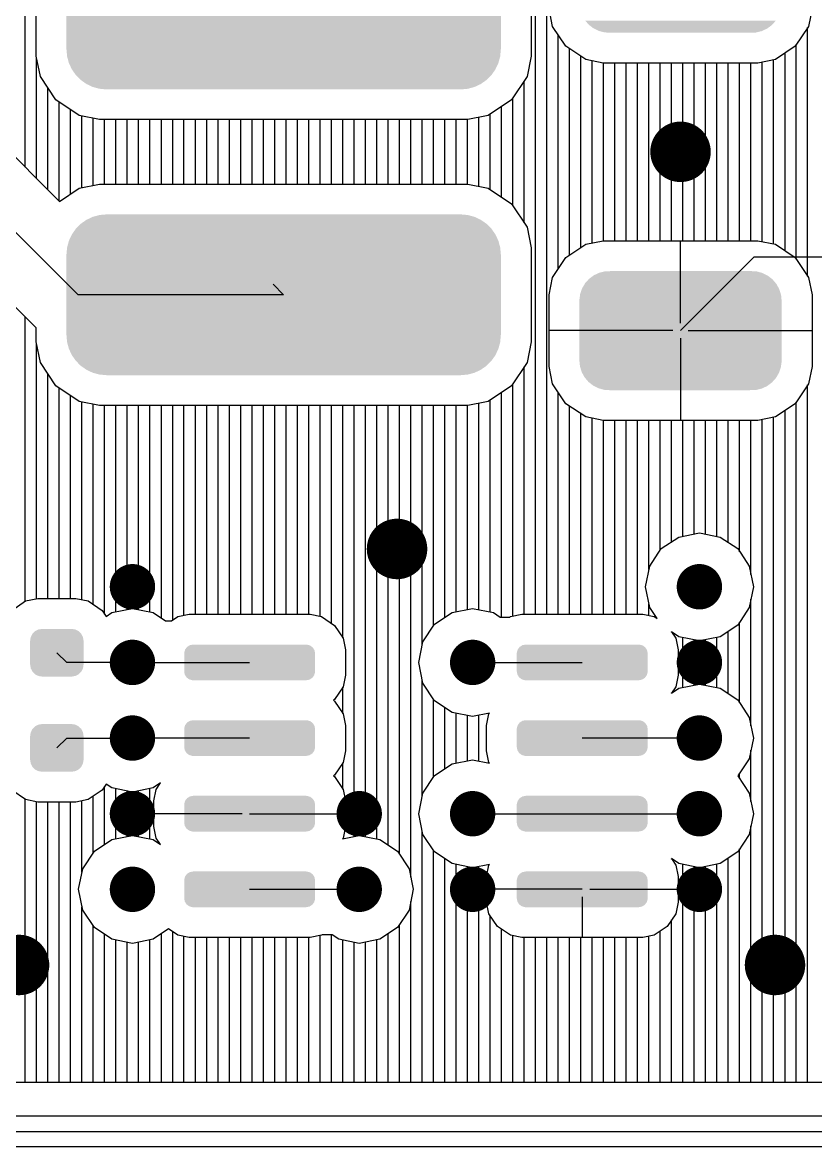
# Model space of a CAD drawing. Extents: x 295 to 953, y 10 to 290.
# Drawn here: x 735.65 to 757.63, y 133.12 to 164.26 of the extents above; entities that cross this region are included whole.
import ezdxf

# ---------------------------------------------------------------- set-up
doc = ezdxf.new("R2010")
doc.units = 0
doc.header["$LTSCALE"] = 5
doc.header["$MEASUREMENT"] = 0
doc.layers.get('0').update_dxf_attribs({"linetype": 'CONTINUOUS', "lineweight": 25})
doc.layers.add('DV-INT-A3_TOP', color=10, linetype='CONTINUOUS')

msp = doc.modelspace()

# ---------------------------------------------------------------- linework, layer by layer
for points, const_width in [([(753.472, 160.673, 1), (754.31, 160.673, 1)], 0.838), ([(745.613, 149.671, 1), (746.452, 149.671, 1)], 0.838), ([(738.384, 148.624, 1), (739.013, 148.624, 1)], 0.629), ([(754.1, 148.624, 1), (754.729, 148.624, 1)], 0.629), ([(738.384, 146.528, 1), (739.013, 146.528, 1)], 0.629), ([(747.814, 146.528, 1), (748.442, 146.528, 1)], 0.629), ([(754.1, 146.528, 1), (754.729, 146.528, 1)], 0.629), ([(738.384, 144.433, 1), (739.013, 144.433, 1)], 0.629), ([(754.1, 144.433, 1), (754.729, 144.433, 1)], 0.629), ([(738.384, 142.337, 1), (739.013, 142.337, 1)], 0.629), ([(744.67, 142.337, 1), (745.299, 142.337, 1)], 0.629), ([(747.814, 142.337, 1), (748.442, 142.337, 1)], 0.629), ([(754.1, 142.337, 1), (754.729, 142.337, 1)], 0.629), ([(738.384, 140.242, 1), (739.013, 140.242, 1)], 0.629), ([(744.67, 140.242, 1), (745.299, 140.242, 1)], 0.629), ([(747.814, 140.242, 1), (748.442, 140.242, 1)], 0.629), ([(754.1, 140.242, 1), (754.729, 140.242, 1)], 0.629), ([(735.136, 138.146, 1), (735.974, 138.146, 1)], 0.838), ([(756.091, 138.146, 1), (756.929, 138.146, 1)], 0.838)]:
    msp.add_lwpolyline(points, format="xyb", close=True, dxfattribs=dict(const_width=const_width))
for points in [[(736.867, 163.514), (736.867, 165.744), (748.912, 163.514), (748.912, 165.744)], [(751.341, 164.201), (751.25, 164.308), (756.437, 164.201), (756.534, 164.308)], [(751.362, 164.184), (751.341, 164.201), (756.423, 164.184), (756.437, 164.201)], [(751.472, 164.098), (751.362, 164.184), (756.306, 164.098), (756.423, 164.184)], [(751.497, 164.086), (751.472, 164.098), (756.289, 164.086), (756.306, 164.098)], [(751.621, 164.024), (751.497, 164.086), (756.156, 164.024), (756.289, 164.086)], [(751.652, 164.016), (751.621, 164.024), (756.138, 164.016), (756.156, 164.024)], [(751.781, 163.982), (751.652, 164.016), (755.991, 163.982), (756.138, 164.016)], [(751.841, 163.978), (751.781, 163.982), (755.976, 163.978), (755.991, 163.982)], [(751.924, 163.973), (751.841, 163.978), (755.81, 163.973), (755.976, 163.978)], [(751.947, 163.972), (751.924, 163.973), (751.947, 163.972), (751.971, 163.973)], [(736.886, 163.322), (736.869, 163.514), (748.892, 163.322), (748.91, 163.514)], [(736.887, 163.315), (736.886, 163.322), (748.892, 163.315), (748.892, 163.322)], [(736.935, 163.135), (736.887, 163.315), (748.843, 163.135), (748.892, 163.315)], [(736.938, 163.129), (736.935, 163.135), (748.841, 163.129), (748.843, 163.135)], [(737.017, 162.96), (736.938, 163.129), (748.761, 162.96), (748.841, 163.129)], [(737.021, 162.954), (737.017, 162.96), (748.759, 162.954), (748.761, 162.96)], [(737.127, 162.802), (737.021, 162.954), (748.651, 162.802), (748.759, 162.954)], [(737.132, 162.797), (737.127, 162.802), (748.648, 162.797), (748.651, 162.802)], [(737.263, 162.665), (737.132, 162.797), (748.515, 162.665), (748.648, 162.797)], [(737.269, 162.661), (737.263, 162.665), (748.511, 162.661), (748.515, 162.665)], [(737.42, 162.554), (737.269, 162.661), (748.357, 162.554), (748.511, 162.661)], [(737.427, 162.55), (737.42, 162.554), (748.353, 162.55), (748.357, 162.554)], [(737.595, 162.471), (737.427, 162.55), (748.183, 162.471), (748.353, 162.55)], [(737.603, 162.469), (737.595, 162.471), (748.178, 162.469), (748.183, 162.471)], [(737.781, 162.42), (737.603, 162.469), (747.996, 162.42), (748.178, 162.469)], [(737.794, 162.419), (737.781, 162.42), (747.991, 162.419), (747.996, 162.42)], [(737.98, 162.401), (737.794, 162.419), (747.799, 162.401), (747.991, 162.419)], [(737.426, 158.791), (737.596, 158.87), (748.351, 158.791), (748.184, 158.87)], [(737.596, 158.87), (737.601, 158.873), (748.184, 158.87), (748.175, 158.873)], [(737.601, 158.873), (737.783, 158.921), (748.175, 158.873), (747.998, 158.921)], [(737.783, 158.921), (737.787, 158.923), (747.998, 158.921), (747.985, 158.923)], [(737.787, 158.923), (737.98, 158.94), (747.985, 158.923), (747.799, 158.94)], [(737.02, 158.387), (737.127, 158.539), (748.758, 158.387), (748.652, 158.539)], [(737.127, 158.539), (737.131, 158.544), (748.652, 158.539), (748.647, 158.544)], [(737.131, 158.544), (737.263, 158.676), (748.647, 158.544), (748.516, 158.676)], [(737.263, 158.676), (737.268, 158.681), (748.516, 158.676), (748.51, 158.681)], [(737.268, 158.681), (737.421, 158.788), (748.51, 158.681), (748.358, 158.788)], [(737.421, 158.788), (737.426, 158.791), (748.358, 158.788), (748.351, 158.791)], [(736.887, 158.026), (736.936, 158.206), (748.891, 158.026), (748.843, 158.206)], [(736.936, 158.206), (736.938, 158.212), (748.843, 158.206), (748.84, 158.212)], [(736.938, 158.212), (737.017, 158.381), (748.84, 158.212), (748.762, 158.381)], [(737.017, 158.381), (737.02, 158.387), (748.762, 158.381), (748.758, 158.387)], [(736.869, 157.827), (736.886, 158.019), (748.91, 157.827), (748.893, 158.019)], [(736.886, 158.019), (736.887, 158.026), (748.893, 158.019), (748.891, 158.026)], [(736.867, 155.597), (736.867, 157.827), (748.912, 155.597), (748.912, 157.827)], [(751.476, 157.243), (751.493, 157.255), (756.309, 157.243), (756.284, 157.255)], [(751.493, 157.255), (751.626, 157.317), (756.284, 157.255), (756.161, 157.317)], [(751.626, 157.317), (751.643, 157.325), (756.161, 157.317), (756.13, 157.325)], [(751.643, 157.325), (751.79, 157.36), (756.13, 157.325), (756, 157.36)], [(751.79, 157.36), (751.805, 157.363), (756, 157.36), (755.941, 157.363)], [(751.805, 157.363), (751.971, 157.368), (755.941, 157.363), (755.857, 157.368)], [(755.81, 157.368), (755.834, 157.369), (755.857, 157.368), (755.834, 157.369)], [(751.163, 156.891), (751.236, 157.014), (756.616, 156.891), (756.548, 157.014)], [(751.236, 157.014), (751.247, 157.034), (756.548, 157.014), (756.531, 157.034)], [(751.247, 157.034), (751.344, 157.141), (756.531, 157.034), (756.44, 157.141)], [(751.344, 157.141), (751.359, 157.157), (756.44, 157.141), (756.419, 157.157)], [(751.359, 157.157), (751.476, 157.243), (756.419, 157.157), (756.309, 157.243)], [(751.087, 156.569), (751.106, 156.71), (756.692, 156.569), (756.678, 156.71)], [(751.106, 156.71), (751.109, 156.733), (756.678, 156.71), (756.67, 156.733)], [(751.109, 156.733), (751.155, 156.869), (756.67, 156.733), (756.628, 156.869)], [(751.155, 156.869), (751.163, 156.891), (756.628, 156.869), (756.616, 156.891)], [(751.085, 154.895), (751.085, 156.542), (756.697, 154.895), (756.697, 156.542)], [(751.087, 156.545), (751.087, 156.569), (756.694, 156.545), (756.692, 156.569)], [(751.087, 156.542), (751.087, 156.545), (756.694, 156.542), (756.694, 156.545)], [(736.886, 155.405), (736.869, 155.597), (748.892, 155.405), (748.91, 155.597)], [(736.887, 155.398), (736.886, 155.405), (748.892, 155.398), (748.892, 155.405)], [(736.935, 155.219), (736.887, 155.398), (748.843, 155.219), (748.892, 155.398)], [(736.938, 155.212), (736.935, 155.219), (748.841, 155.212), (748.843, 155.219)], [(737.017, 155.044), (736.938, 155.212), (748.761, 155.044), (748.841, 155.212)], [(737.021, 155.038), (737.017, 155.044), (748.759, 155.038), (748.761, 155.044)], [(737.127, 154.885), (737.021, 155.038), (748.651, 154.885), (748.759, 155.038)], [(737.132, 154.88), (737.127, 154.885), (748.648, 154.88), (748.651, 154.885)], [(737.263, 154.748), (737.132, 154.88), (748.515, 154.748), (748.648, 154.88)], [(751.087, 154.893), (751.087, 154.895), (756.694, 154.893), (756.694, 154.895)], [(751.089, 154.869), (751.087, 154.893), (756.694, 154.869), (756.694, 154.893)], [(751.104, 154.728), (751.089, 154.869), (756.676, 154.728), (756.694, 154.869)], [(737.269, 154.744), (737.263, 154.748), (748.511, 154.744), (748.515, 154.748)], [(737.42, 154.637), (737.269, 154.744), (748.357, 154.637), (748.511, 154.744)], [(737.427, 154.633), (737.42, 154.637), (748.353, 154.633), (748.357, 154.637)], [(737.595, 154.554), (737.427, 154.633), (748.183, 154.554), (748.353, 154.633)], [(737.603, 154.552), (737.595, 154.554), (748.178, 154.552), (748.183, 154.554)], [(737.781, 154.503), (737.603, 154.552), (747.996, 154.503), (748.178, 154.552)], [(737.794, 154.502), (737.781, 154.503), (747.991, 154.502), (747.996, 154.503)], [(737.98, 154.485), (737.794, 154.502), (747.799, 154.485), (747.991, 154.502)], [(751.111, 154.704), (751.104, 154.728), (756.673, 154.704), (756.676, 154.728)], [(751.153, 154.569), (751.111, 154.704), (756.626, 154.569), (756.673, 154.704)], [(751.165, 154.547), (751.153, 154.569), (756.618, 154.547), (756.626, 154.569)], [(751.233, 154.424), (751.165, 154.547), (756.546, 154.424), (756.618, 154.547)], [(751.25, 154.404), (751.233, 154.424), (756.534, 154.404), (756.546, 154.424)], [(751.341, 154.297), (751.25, 154.404), (756.437, 154.297), (756.534, 154.404)], [(751.362, 154.281), (751.341, 154.297), (756.423, 154.281), (756.437, 154.297)], [(751.472, 154.195), (751.362, 154.281), (756.306, 154.195), (756.423, 154.281)], [(751.497, 154.182), (751.472, 154.195), (756.289, 154.182), (756.306, 154.195)], [(751.621, 154.121), (751.497, 154.182), (756.156, 154.121), (756.289, 154.182)], [(751.652, 154.113), (751.621, 154.121), (756.138, 154.113), (756.156, 154.121)], [(751.781, 154.078), (751.652, 154.113), (755.991, 154.078), (756.138, 154.113)], [(751.841, 154.075), (751.781, 154.078), (755.976, 154.075), (755.991, 154.078)], [(751.924, 154.07), (751.841, 154.075), (755.81, 154.07), (755.976, 154.075)], [(751.947, 154.068), (751.924, 154.07), (751.947, 154.068), (751.971, 154.07)], [(735.882, 147.231), (735.922, 147.315), (737.326, 147.231), (737.282, 147.315)], [(735.922, 147.315), (735.93, 147.324), (737.282, 147.315), (737.278, 147.324)], [(735.93, 147.324), (735.994, 147.39), (737.278, 147.324), (737.209, 147.39)], [(735.994, 147.39), (736.006, 147.397), (737.209, 147.39), (737.203, 147.397)], [(736.006, 147.397), (736.087, 147.439), (737.203, 147.397), (737.115, 147.439)], [(736.087, 147.439), (736.107, 147.442), (737.115, 147.439), (737.108, 147.442)], [(736.107, 147.442), (736.19, 147.456), (737.108, 147.442), (737.016, 147.456)], [(735.861, 146.465), (735.861, 147.127), (737.345, 146.465), (737.345, 147.127)], [(735.863, 147.127), (735.876, 147.22), (737.343, 147.127), (737.328, 147.22)], [(735.876, 147.22), (735.882, 147.231), (737.328, 147.22), (737.326, 147.231)], [(740.213, 146.958), (740.274, 146.996), (743.675, 146.958), (743.625, 146.996)], [(740.274, 146.996), (740.29, 147.006), (743.625, 146.996), (743.591, 147.006)], [(740.29, 147.006), (740.373, 147.021), (743.591, 147.006), (743.537, 147.021)], [(740.373, 147.021), (740.379, 147.023), (743.537, 147.021), (743.514, 147.023)], [(749.433, 146.958), (749.494, 146.996), (752.895, 146.958), (752.845, 146.996)], [(749.494, 146.996), (749.51, 147.006), (752.845, 146.996), (752.811, 147.006)], [(749.51, 147.006), (749.593, 147.021), (752.811, 147.006), (752.758, 147.021)], [(749.593, 147.021), (749.599, 147.023), (752.758, 147.021), (752.734, 147.023)], [(740.132, 146.775), (740.133, 146.799), (743.761, 146.775), (743.757, 146.799)], [(740.132, 146.281), (740.132, 146.775), (743.761, 146.281), (743.761, 146.775)], [(740.133, 146.799), (740.152, 146.864), (743.757, 146.799), (743.744, 146.864)], [(740.152, 146.864), (740.158, 146.886), (743.744, 146.864), (743.731, 146.886)], [(740.158, 146.886), (740.2, 146.942), (743.731, 146.886), (743.697, 146.942)], [(740.2, 146.942), (740.213, 146.958), (743.697, 146.942), (743.675, 146.958)], [(749.352, 146.775), (749.353, 146.799), (752.981, 146.775), (752.977, 146.799)], [(749.352, 146.281), (749.352, 146.775), (752.981, 146.281), (752.981, 146.775)], [(749.353, 146.799), (749.372, 146.864), (752.977, 146.799), (752.965, 146.864)], [(749.372, 146.864), (749.378, 146.886), (752.965, 146.864), (752.951, 146.886)], [(749.378, 146.886), (749.42, 146.942), (752.951, 146.886), (752.917, 146.942)], [(749.42, 146.942), (749.433, 146.958), (752.917, 146.942), (752.895, 146.958)], [(735.878, 146.372), (735.863, 146.465), (737.329, 146.372), (737.343, 146.465)], [(735.88, 146.362), (735.878, 146.372), (737.324, 146.362), (737.329, 146.372)], [(735.923, 146.278), (735.88, 146.362), (737.284, 146.278), (737.324, 146.362)], [(735.928, 146.269), (735.923, 146.278), (737.275, 146.269), (737.284, 146.278)], [(735.996, 146.202), (735.928, 146.269), (737.211, 146.202), (737.275, 146.269)], [(736.003, 146.196), (735.996, 146.202), (737.199, 146.196), (737.211, 146.202)], [(736.09, 146.154), (736.003, 146.196), (737.119, 146.154), (737.199, 146.196)], [(736.097, 146.15), (736.09, 146.154), (737.099, 146.15), (737.119, 146.154)], [(736.19, 146.136), (736.097, 146.15), (737.016, 146.136), (737.099, 146.15)], [(740.136, 146.257), (740.132, 146.281), (743.76, 146.257), (743.761, 146.281)], [(740.148, 146.192), (740.136, 146.257), (743.741, 146.192), (743.76, 146.257)], [(740.162, 146.17), (740.148, 146.192), (743.735, 146.17), (743.741, 146.192)], [(740.196, 146.115), (740.162, 146.17), (743.693, 146.115), (743.735, 146.17)], [(740.218, 146.098), (740.196, 146.115), (743.68, 146.098), (743.693, 146.115)], [(740.268, 146.06), (740.218, 146.098), (743.618, 146.06), (743.68, 146.098)], [(740.301, 146.05), (740.268, 146.06), (743.603, 146.05), (743.618, 146.06)], [(740.355, 146.035), (740.301, 146.05), (743.52, 146.035), (743.603, 146.05)], [(749.356, 146.257), (749.352, 146.281), (752.98, 146.257), (752.981, 146.281)], [(749.368, 146.192), (749.356, 146.257), (752.961, 146.192), (752.98, 146.257)], [(749.382, 146.17), (749.368, 146.192), (752.955, 146.17), (752.961, 146.192)], [(749.416, 146.115), (749.382, 146.17), (752.913, 146.115), (752.955, 146.17)], [(749.438, 146.098), (749.416, 146.115), (752.9, 146.098), (752.913, 146.115)], [(749.488, 146.06), (749.438, 146.098), (752.839, 146.06), (752.9, 146.098)], [(749.522, 146.05), (749.488, 146.06), (752.823, 146.05), (752.839, 146.06)], [(749.575, 146.035), (749.522, 146.05), (752.74, 146.035), (752.823, 146.05)], [(740.379, 146.034), (740.355, 146.035), (743.514, 146.034), (743.52, 146.035)], [(749.599, 146.034), (749.575, 146.035), (752.734, 146.034), (752.74, 146.035)], [(736.006, 144.761), (736.087, 144.803), (737.203, 144.761), (737.115, 144.803)], [(736.087, 144.803), (736.107, 144.806), (737.115, 144.803), (737.108, 144.806)], [(736.107, 144.806), (736.19, 144.82), (737.108, 144.806), (737.016, 144.82)], [(740.158, 144.791), (740.2, 144.846), (743.731, 144.791), (743.697, 144.846)], [(740.2, 144.846), (740.213, 144.863), (743.697, 144.846), (743.675, 144.863)], [(740.213, 144.863), (740.274, 144.901), (743.675, 144.863), (743.625, 144.901)], [(740.274, 144.901), (740.29, 144.91), (743.625, 144.901), (743.591, 144.91)], [(740.29, 144.91), (740.373, 144.926), (743.591, 144.91), (743.537, 144.926)], [(740.373, 144.926), (740.379, 144.927), (743.537, 144.926), (743.514, 144.927)], [(749.378, 144.791), (749.42, 144.846), (752.951, 144.791), (752.917, 144.846)], [(749.42, 144.846), (749.433, 144.863), (752.917, 144.846), (752.895, 144.863)], [(749.433, 144.863), (749.494, 144.901), (752.895, 144.863), (752.845, 144.901)], [(749.494, 144.901), (749.51, 144.91), (752.845, 144.901), (752.811, 144.91)], [(749.51, 144.91), (749.593, 144.926), (752.811, 144.91), (752.758, 144.926)], [(749.593, 144.926), (749.599, 144.927), (752.758, 144.926), (752.734, 144.927)], [(735.861, 143.829), (735.861, 144.491), (737.345, 143.829), (737.345, 144.491)], [(735.863, 144.491), (735.876, 144.584), (737.343, 144.491), (737.328, 144.584)], [(735.876, 144.584), (735.882, 144.595), (737.328, 144.584), (737.326, 144.595)], [(735.882, 144.595), (735.922, 144.679), (737.326, 144.595), (737.282, 144.679)], [(735.922, 144.679), (735.93, 144.687), (737.282, 144.679), (737.278, 144.687)], [(735.93, 144.687), (735.994, 144.754), (737.278, 144.687), (737.209, 144.754)], [(735.994, 144.754), (736.006, 144.761), (737.209, 144.754), (737.203, 144.761)], [(740.132, 144.68), (740.133, 144.703), (743.761, 144.68), (743.757, 144.703)], [(740.132, 144.185), (740.132, 144.68), (743.761, 144.185), (743.761, 144.68)], [(740.133, 144.703), (740.152, 144.769), (743.757, 144.703), (743.744, 144.769)], [(740.152, 144.769), (740.158, 144.791), (743.744, 144.769), (743.731, 144.791)], [(749.352, 144.68), (749.353, 144.703), (752.981, 144.68), (752.977, 144.703)], [(749.352, 144.185), (749.352, 144.68), (752.981, 144.185), (752.981, 144.68)], [(749.353, 144.703), (749.372, 144.769), (752.977, 144.703), (752.965, 144.769)], [(749.372, 144.769), (749.378, 144.791), (752.965, 144.769), (752.951, 144.791)], [(740.136, 144.162), (740.132, 144.185), (743.76, 144.162), (743.761, 144.185)], [(749.356, 144.162), (749.352, 144.185), (752.98, 144.162), (752.981, 144.185)], [(740.148, 144.096), (740.136, 144.162), (743.741, 144.096), (743.76, 144.162)], [(740.162, 144.075), (740.148, 144.096), (743.735, 144.075), (743.741, 144.096)], [(740.196, 144.019), (740.162, 144.075), (743.693, 144.019), (743.735, 144.075)], [(740.218, 144.002), (740.196, 144.019), (743.68, 144.002), (743.693, 144.019)], [(740.268, 143.964), (740.218, 144.002), (743.618, 143.964), (743.68, 144.002)], [(740.301, 143.955), (740.268, 143.964), (743.603, 143.955), (743.618, 143.964)], [(740.355, 143.939), (740.301, 143.955), (743.52, 143.939), (743.603, 143.955)], [(740.379, 143.938), (740.355, 143.939), (743.514, 143.938), (743.52, 143.939)], [(749.368, 144.096), (749.356, 144.162), (752.961, 144.096), (752.98, 144.162)], [(749.382, 144.075), (749.368, 144.096), (752.955, 144.075), (752.961, 144.096)], [(749.416, 144.019), (749.382, 144.075), (752.913, 144.019), (752.955, 144.075)], [(749.438, 144.002), (749.416, 144.019), (752.9, 144.002), (752.913, 144.019)], [(749.488, 143.964), (749.438, 144.002), (752.839, 143.964), (752.9, 144.002)], [(749.522, 143.955), (749.488, 143.964), (752.823, 143.955), (752.839, 143.964)], [(749.575, 143.939), (749.522, 143.955), (752.74, 143.939), (752.823, 143.955)], [(749.599, 143.938), (749.575, 143.939), (752.734, 143.938), (752.74, 143.939)], [(735.878, 143.736), (735.863, 143.829), (737.329, 143.736), (737.343, 143.829)], [(735.88, 143.726), (735.878, 143.736), (737.324, 143.726), (737.329, 143.736)], [(735.923, 143.642), (735.88, 143.726), (737.284, 143.642), (737.324, 143.726)], [(735.928, 143.633), (735.923, 143.642), (737.275, 143.633), (737.284, 143.642)], [(735.996, 143.566), (735.928, 143.633), (737.211, 143.566), (737.275, 143.633)], [(736.003, 143.56), (735.996, 143.566), (737.199, 143.56), (737.211, 143.566)], [(736.09, 143.517), (736.003, 143.56), (737.119, 143.517), (737.199, 143.56)], [(736.097, 143.514), (736.09, 143.517), (737.099, 143.514), (737.119, 143.517)], [(736.19, 143.5), (736.097, 143.514), (737.016, 143.5), (737.099, 143.514)], [(740.133, 142.608), (740.152, 142.673), (743.757, 142.608), (743.744, 142.673)], [(740.152, 142.673), (740.158, 142.695), (743.744, 142.673), (743.731, 142.695)], [(740.158, 142.695), (740.2, 142.751), (743.731, 142.695), (743.697, 142.751)], [(740.2, 142.751), (740.213, 142.767), (743.697, 142.751), (743.675, 142.767)], [(740.213, 142.767), (740.274, 142.805), (743.675, 142.767), (743.625, 142.805)], [(740.274, 142.805), (740.29, 142.815), (743.625, 142.805), (743.591, 142.815)], [(740.29, 142.815), (740.373, 142.83), (743.591, 142.815), (743.537, 142.83)], [(740.373, 142.83), (740.379, 142.832), (743.537, 142.83), (743.514, 142.832)], [(749.353, 142.608), (749.372, 142.673), (752.977, 142.608), (752.965, 142.673)], [(749.372, 142.673), (749.378, 142.695), (752.965, 142.673), (752.951, 142.695)], [(749.378, 142.695), (749.42, 142.751), (752.951, 142.695), (752.917, 142.751)], [(749.42, 142.751), (749.433, 142.767), (752.917, 142.751), (752.895, 142.767)], [(749.433, 142.767), (749.494, 142.805), (752.895, 142.767), (752.845, 142.805)], [(749.494, 142.805), (749.51, 142.815), (752.845, 142.805), (752.811, 142.815)], [(749.51, 142.815), (749.593, 142.83), (752.811, 142.815), (752.758, 142.83)], [(749.593, 142.83), (749.599, 142.832), (752.758, 142.83), (752.734, 142.832)], [(740.132, 142.584), (740.133, 142.608), (743.761, 142.584), (743.757, 142.608)], [(740.132, 142.09), (740.132, 142.584), (743.761, 142.09), (743.761, 142.584)], [(749.352, 142.584), (749.353, 142.608), (752.981, 142.584), (752.977, 142.608)], [(749.352, 142.09), (749.352, 142.584), (752.981, 142.09), (752.981, 142.584)], [(740.136, 142.066), (740.132, 142.09), (743.76, 142.066), (743.761, 142.09)], [(740.148, 142.001), (740.136, 142.066), (743.741, 142.001), (743.76, 142.066)], [(740.162, 141.979), (740.148, 142.001), (743.735, 141.979), (743.741, 142.001)], [(749.356, 142.066), (749.352, 142.09), (752.98, 142.066), (752.981, 142.09)], [(749.368, 142.001), (749.356, 142.066), (752.961, 142.001), (752.98, 142.066)], [(749.382, 141.979), (749.368, 142.001), (752.955, 141.979), (752.961, 142.001)], [(740.196, 141.924), (740.162, 141.979), (743.693, 141.924), (743.735, 141.979)], [(740.218, 141.907), (740.196, 141.924), (743.68, 141.907), (743.693, 141.924)], [(740.268, 141.869), (740.218, 141.907), (743.618, 141.869), (743.68, 141.907)], [(740.301, 141.859), (740.268, 141.869), (743.603, 141.859), (743.618, 141.869)], [(740.355, 141.844), (740.301, 141.859), (743.52, 141.844), (743.603, 141.859)], [(740.379, 141.843), (740.355, 141.844), (743.514, 141.843), (743.52, 141.844)], [(749.416, 141.924), (749.382, 141.979), (752.913, 141.924), (752.955, 141.979)], [(749.438, 141.907), (749.416, 141.924), (752.9, 141.907), (752.913, 141.924)], [(749.488, 141.869), (749.438, 141.907), (752.839, 141.869), (752.9, 141.907)], [(749.522, 141.859), (749.488, 141.869), (752.823, 141.859), (752.839, 141.869)], [(749.575, 141.844), (749.522, 141.859), (752.74, 141.844), (752.823, 141.859)], [(749.599, 141.843), (749.575, 141.844), (752.734, 141.843), (752.74, 141.844)], [(740.132, 140.489), (740.133, 140.512), (743.761, 140.489), (743.757, 140.512)], [(740.132, 139.994), (740.132, 140.489), (743.761, 139.994), (743.761, 140.489)], [(740.133, 140.512), (740.152, 140.578), (743.757, 140.512), (743.744, 140.578)], [(740.152, 140.578), (740.158, 140.6), (743.744, 140.578), (743.731, 140.6)], [(740.158, 140.6), (740.2, 140.655), (743.731, 140.6), (743.697, 140.655)], [(740.2, 140.655), (740.213, 140.672), (743.697, 140.655), (743.675, 140.672)], [(740.213, 140.672), (740.274, 140.71), (743.675, 140.672), (743.625, 140.71)], [(740.274, 140.71), (740.29, 140.719), (743.625, 140.71), (743.591, 140.719)], [(740.29, 140.719), (740.373, 140.735), (743.591, 140.719), (743.537, 140.735)], [(740.373, 140.735), (740.379, 140.736), (743.537, 140.735), (743.514, 140.736)], [(749.352, 140.489), (749.353, 140.512), (752.981, 140.489), (752.977, 140.512)], [(749.352, 139.994), (749.352, 140.489), (752.981, 139.994), (752.981, 140.489)], [(749.353, 140.512), (749.372, 140.578), (752.977, 140.512), (752.965, 140.578)], [(749.372, 140.578), (749.378, 140.6), (752.965, 140.578), (752.951, 140.6)], [(749.378, 140.6), (749.42, 140.655), (752.951, 140.6), (752.917, 140.655)], [(749.42, 140.655), (749.433, 140.672), (752.917, 140.655), (752.895, 140.672)], [(749.433, 140.672), (749.494, 140.71), (752.895, 140.672), (752.845, 140.71)], [(749.494, 140.71), (749.51, 140.719), (752.845, 140.71), (752.811, 140.719)], [(749.51, 140.719), (749.593, 140.735), (752.811, 140.719), (752.758, 140.735)], [(749.593, 140.735), (749.599, 140.736), (752.758, 140.735), (752.734, 140.736)], [(740.136, 139.971), (740.132, 139.994), (743.76, 139.971), (743.761, 139.994)], [(740.148, 139.905), (740.136, 139.971), (743.741, 139.905), (743.76, 139.971)], [(740.162, 139.884), (740.148, 139.905), (743.735, 139.884), (743.741, 139.905)], [(740.196, 139.828), (740.162, 139.884), (743.693, 139.828), (743.735, 139.884)], [(740.218, 139.811), (740.196, 139.828), (743.68, 139.811), (743.693, 139.828)], [(749.356, 139.971), (749.352, 139.994), (752.98, 139.971), (752.981, 139.994)], [(749.368, 139.905), (749.356, 139.971), (752.961, 139.905), (752.98, 139.971)], [(749.382, 139.884), (749.368, 139.905), (752.955, 139.884), (752.961, 139.905)], [(749.416, 139.828), (749.382, 139.884), (752.913, 139.828), (752.955, 139.884)], [(749.438, 139.811), (749.416, 139.828), (752.9, 139.811), (752.913, 139.828)], [(740.268, 139.773), (740.218, 139.811), (743.618, 139.773), (743.68, 139.811)], [(740.301, 139.764), (740.268, 139.773), (743.603, 139.764), (743.618, 139.773)], [(740.355, 139.748), (740.301, 139.764), (743.52, 139.748), (743.603, 139.764)], [(740.379, 139.747), (740.355, 139.748), (743.514, 139.747), (743.52, 139.748)], [(749.488, 139.773), (749.438, 139.811), (752.839, 139.773), (752.9, 139.811)], [(749.522, 139.764), (749.488, 139.773), (752.823, 139.764), (752.839, 139.773)], [(749.575, 139.748), (749.522, 139.764), (752.74, 139.748), (752.823, 139.764)], [(749.599, 139.747), (749.575, 139.748), (752.734, 139.747), (752.74, 139.748)]]:
    msp.add_solid(points)
at = {"layer": 'DV-INT-A3_TOP', "color": 7}
for p, q in [((735.727, 160.245), (735.727, 182.885)), ((749.872, 147.861), (749.872, 174.616)), ((750.186, 147.861), (750.186, 174.616)), ((736.029, 163.326), (736.029, 165.937)), ((749.754, 165.937), (749.754, 163.326)), ((750.345, 164.147), (750.249, 164.633)), ((757.537, 164.633), (757.44, 164.147)), ((750.714, 163.598), (750.345, 164.147)), ((757.44, 164.147), (757.072, 163.598)), ((757.415, 157.228), (757.415, 164.114)), ((750.5, 157.429), (750.5, 163.912)), ((751.263, 163.229), (750.714, 163.598)), ((750.815, 157.814), (750.815, 163.527)), ((757.072, 163.598), (756.523, 163.229)), ((757.101, 157.697), (757.101, 163.644)), ((736.146, 162.756), (736.029, 163.326)), ((736.041, 159.931), (736.041, 163.263)), ((749.754, 163.326), (749.637, 162.756)), ((751.129, 158.024), (751.129, 163.317)), ((751.749, 163.133), (751.263, 163.229)), ((751.443, 158.15), (751.443, 163.191)), ((756.523, 163.229), (756.036, 163.133)), ((756.472, 158.12), (756.472, 163.221)), ((756.787, 157.936), (756.787, 163.405)), ((756.036, 163.133), (751.749, 163.133)), ((751.757, 158.208), (751.757, 163.133)), ((752.072, 158.208), (752.072, 163.133)), ((752.386, 158.208), (752.386, 163.133)), ((752.7, 158.208), (752.7, 163.133)), ((753.015, 158.208), (753.015, 163.133)), ((753.329, 158.208), (753.329, 163.133)), ((753.643, 158.208), (753.643, 163.133)), ((753.958, 158.208), (753.958, 163.133)), ((754.272, 158.208), (754.272, 163.133)), ((754.586, 158.208), (754.586, 163.133)), ((754.901, 158.208), (754.901, 163.133)), ((755.215, 158.208), (755.215, 163.133)), ((755.529, 158.208), (755.529, 163.133)), ((755.844, 158.208), (755.844, 163.133)), ((756.158, 158.183), (756.158, 163.158)), ((736.573, 162.11), (736.146, 162.756)), ((749.637, 162.756), (749.209, 162.11)), ((749.557, 158.707), (749.557, 162.634)), ((737.19, 156.712), (731.364, 162.534)), ((736.356, 159.617), (736.356, 162.437)), ((737.223, 161.679), (736.573, 162.11)), ((736.67, 159.302), (736.67, 162.047)), ((749.209, 162.11), (748.56, 161.679)), ((748.929, 159.415), (748.929, 161.926)), ((749.243, 159.177), (749.243, 162.165)), ((736.984, 159.508), (736.984, 161.834)), ((737.789, 161.565), (737.223, 161.679)), ((737.299, 159.679), (737.299, 161.662)), ((748.56, 161.679), (747.994, 161.565)), ((748.3, 159.713), (748.3, 161.628)), ((748.614, 159.625), (748.614, 161.716)), ((734.486, 161.49), (736.678, 159.298)), ((737.613, 159.742), (737.613, 161.599)), ((747.994, 161.565), (737.789, 161.565)), ((737.927, 159.776), (737.927, 161.565)), ((738.242, 159.776), (738.242, 161.565)), ((738.556, 159.776), (738.556, 161.565)), ((738.87, 159.776), (738.87, 161.565)), ((739.184, 159.776), (739.184, 161.565)), ((739.499, 159.776), (739.499, 161.565)), ((739.813, 159.776), (739.813, 161.565)), ((740.127, 159.776), (740.127, 161.565)), ((740.442, 159.776), (740.442, 161.565)), ((740.756, 159.776), (740.756, 161.565)), ((741.07, 159.776), (741.07, 161.565)), ((741.385, 159.776), (741.385, 161.565)), ((741.699, 159.776), (741.699, 161.565)), ((742.013, 159.776), (742.013, 161.565)), ((742.328, 159.776), (742.328, 161.565)), ((742.642, 159.776), (742.642, 161.565)), ((742.956, 159.776), (742.956, 161.565)), ((743.271, 159.776), (743.271, 161.565)), ((743.585, 159.776), (743.585, 161.565)), ((743.899, 159.776), (743.899, 161.565)), ((744.214, 159.776), (744.214, 161.565)), ((744.528, 159.776), (744.528, 161.565)), ((744.842, 159.776), (744.842, 161.565)), ((745.157, 159.776), (745.157, 161.565)), ((745.471, 159.776), (745.471, 161.565)), ((745.785, 159.776), (745.785, 161.565)), ((746.1, 159.776), (746.1, 161.565)), ((746.414, 159.776), (746.414, 161.565)), ((746.728, 159.776), (746.728, 161.565)), ((747.043, 159.776), (747.043, 161.565)), ((747.357, 159.776), (747.357, 161.565)), ((747.671, 159.776), (747.671, 161.565)), ((747.986, 159.776), (747.986, 161.565)), ((735.949, 155.878), (731.616, 160.212)), ((737.223, 159.663), (737.789, 159.776)), ((737.789, 159.776), (747.994, 159.776)), ((747.994, 159.776), (748.56, 159.663)), ((736.678, 159.298), (737.223, 159.663)), ((748.56, 159.663), (749.209, 159.231)), ((749.209, 159.231), (749.637, 158.586)), ((749.637, 158.586), (749.754, 158.016)), ((751.263, 158.112), (751.749, 158.208)), ((751.749, 158.208), (756.036, 158.208)), ((753.891, 155.928), (753.891, 158.208)), ((756.036, 158.208), (756.523, 158.112)), ((749.754, 158.016), (749.754, 155.405)), ((750.714, 157.743), (751.263, 158.112)), ((756.523, 158.112), (757.072, 157.743)), ((750.345, 157.194), (750.714, 157.743)), ((753.891, 155.719), (755.932, 157.76)), ((755.932, 157.76), (761.225, 157.76)), ((757.072, 157.743), (757.44, 157.194)), ((742.6, 157.006), (742.889, 156.712)), ((750.249, 156.708), (750.345, 157.194)), ((757.44, 157.194), (757.537, 156.708)), ((742.889, 156.712), (737.19, 156.712)), ((750.249, 154.73), (750.249, 156.708)), ((757.537, 156.708), (757.537, 154.73)), ((735.727, 148.221), (735.727, 156.1)), ((736.029, 155.794), (735.949, 155.878)), ((736.029, 155.405), (736.029, 155.794)), ((753.681, 155.719), (750.249, 155.719)), ((754.1, 155.719), (757.537, 155.719)), ((736.146, 154.835), (736.029, 155.405)), ((749.754, 155.405), (749.637, 154.835)), ((753.891, 155.509), (753.891, 153.234)), ((736.041, 148.288), (736.041, 155.342)), ((736.573, 154.189), (736.146, 154.835)), ((749.637, 154.835), (749.209, 154.189)), ((736.356, 148.297), (736.356, 154.516)), ((749.557, 147.861), (749.557, 154.717)), ((750.345, 154.248), (750.249, 154.73)), ((757.537, 154.73), (757.44, 154.248)), ((737.223, 153.758), (736.573, 154.189)), ((749.209, 154.189), (748.56, 153.758)), ((749.243, 147.811), (749.243, 154.244)), ((750.714, 153.695), (750.345, 154.248)), ((757.44, 154.248), (757.072, 153.695)), ((757.415, 134.898), (757.415, 154.214)), ((736.67, 148.297), (736.67, 154.126)), ((736.984, 148.297), (736.984, 153.917)), ((748.929, 147.785), (748.929, 154.005)), ((750.5, 147.861), (750.5, 154.013)), ((737.789, 153.644), (737.223, 153.758)), ((737.299, 148.263), (737.299, 153.741)), ((737.613, 148.133), (737.613, 153.678)), ((747.994, 153.644), (737.789, 153.644)), ((737.927, 147.865), (737.927, 153.644)), ((738.242, 147.932), (738.242, 153.644)), ((738.556, 147.995), (738.556, 153.644)), ((738.87, 147.987), (738.87, 153.644)), ((739.184, 147.924), (739.184, 153.644)), ((739.499, 147.756), (739.499, 153.644)), ((739.813, 147.702), (739.813, 153.644)), ((740.127, 147.831), (740.127, 153.644)), ((740.442, 147.861), (740.442, 153.644)), ((740.756, 147.861), (740.756, 153.644)), ((741.07, 147.861), (741.07, 153.644)), ((741.385, 147.861), (741.385, 153.644)), ((741.699, 147.861), (741.699, 153.644)), ((742.013, 147.861), (742.013, 153.644)), ((742.328, 147.861), (742.328, 153.644)), ((742.642, 147.861), (742.642, 153.644)), ((742.956, 147.861), (742.956, 153.644)), ((743.271, 147.861), (743.271, 153.644)), ((743.585, 147.861), (743.585, 153.644)), ((743.899, 147.802), (743.899, 153.644)), ((744.214, 147.614), (744.214, 153.644)), ((744.528, 147.211), (744.528, 153.644)), ((744.842, 141.708), (744.842, 153.644)), ((745.157, 141.7), (745.157, 153.644)), ((745.471, 141.637), (745.471, 153.644)), ((745.785, 141.47), (745.785, 153.644)), ((746.1, 141.214), (746.1, 153.644)), ((746.414, 140.577), (746.414, 153.644)), ((746.728, 147.006), (746.728, 153.644)), ((747.043, 147.542), (747.043, 153.644)), ((747.357, 147.773), (747.357, 153.644)), ((747.671, 147.932), (747.671, 153.644)), ((747.986, 147.995), (747.986, 153.644)), ((748.56, 153.758), (747.994, 153.644)), ((748.3, 147.987), (748.3, 153.707)), ((748.614, 147.924), (748.614, 153.795)), ((751.263, 153.33), (750.714, 153.695)), ((750.815, 147.861), (750.815, 153.628)), ((757.072, 153.695), (756.523, 153.33)), ((757.101, 134.898), (757.101, 153.741)), ((751.129, 147.861), (751.129, 153.418)), ((751.749, 153.234), (751.263, 153.33)), ((751.443, 147.861), (751.443, 153.292)), ((756.036, 153.234), (751.749, 153.234)), ((751.757, 147.861), (751.757, 153.234)), ((752.072, 147.861), (752.072, 153.234)), ((752.386, 147.861), (752.386, 153.234)), ((752.7, 147.861), (752.7, 153.234)), ((753.015, 149.101), (753.015, 153.234)), ((753.329, 149.638), (753.329, 153.234)), ((753.643, 149.868), (753.643, 153.234)), ((753.958, 150.028), (753.958, 153.234)), ((754.272, 150.09), (754.272, 153.234)), ((754.586, 150.082), (754.586, 153.234)), ((754.901, 150.019), (754.901, 153.234)), ((755.215, 149.852), (755.215, 153.234)), ((755.529, 149.596), (755.529, 153.234)), ((755.844, 148.959), (755.844, 153.234)), ((756.523, 153.33), (756.036, 153.234)), ((756.158, 134.898), (756.158, 153.259)), ((756.472, 134.898), (756.472, 153.317)), ((756.787, 134.898), (756.787, 153.506)), ((753.845, 150.002), (754.415, 150.116)), ((754.415, 150.116), (754.989, 150.002)), ((753.358, 149.68), (753.845, 150.002)), ((754.989, 150.002), (755.475, 149.68)), ((753.036, 149.194), (753.358, 149.68)), ((755.475, 149.68), (755.798, 149.194)), ((752.923, 148.624), (753.036, 149.194)), ((755.798, 149.194), (755.911, 148.624)), ((753.036, 148.049), (752.923, 148.624)), ((755.911, 148.624), (755.798, 148.049)), ((735.35, 147.97), (735.735, 148.23)), ((735.735, 148.23), (736.079, 148.297)), ((736.079, 148.297), (737.131, 148.297)), ((737.131, 148.297), (737.475, 148.23)), ((737.475, 148.23), (737.86, 147.97)), ((755.844, 144.768), (755.844, 148.284)), ((737.86, 147.97), (737.973, 147.802)), ((738.128, 147.907), (738.698, 148.02)), ((738.698, 148.02), (739.272, 147.907)), ((747.558, 147.907), (748.128, 148.02)), ((748.128, 148.02), (748.702, 147.907)), ((753.015, 147.823), (753.015, 148.142)), ((753.241, 147.743), (753.036, 148.049)), ((755.798, 148.049), (755.475, 147.563)), ((737.973, 147.802), (738.128, 147.907)), ((739.272, 147.907), (739.616, 147.681)), ((739.616, 147.681), (739.78, 147.681)), ((739.78, 147.681), (739.956, 147.798)), ((739.956, 147.798), (740.274, 147.861)), ((740.274, 147.861), (743.623, 147.861)), ((743.623, 147.861), (743.941, 147.798)), ((743.941, 147.798), (744.297, 147.555)), ((747.072, 147.584), (747.558, 147.907)), ((748.702, 147.907), (748.887, 147.785)), ((748.887, 147.785), (749.159, 147.785)), ((749.159, 147.785), (749.176, 147.798)), ((749.176, 147.798), (749.494, 147.861)), ((749.494, 147.861), (752.843, 147.861)), ((752.843, 147.861), (753.161, 147.798)), ((753.161, 147.798), (753.241, 147.743)), ((755.529, 145.405), (755.529, 147.647)), ((744.297, 147.555), (744.541, 147.199)), ((746.749, 147.098), (747.072, 147.584)), ((753.845, 147.241), (753.639, 147.379)), ((753.639, 147.379), (753.761, 147.199)), ((753.643, 147.366), (753.643, 147.375)), ((755.475, 147.563), (754.989, 147.241)), ((755.215, 145.661), (755.215, 147.391)), ((744.541, 147.199), (744.603, 146.88)), ((746.636, 146.528), (746.749, 147.098)), ((753.761, 147.199), (753.824, 146.88)), ((754.415, 147.127), (753.845, 147.241)), ((753.958, 145.837), (753.958, 147.215)), ((754.272, 145.899), (754.272, 147.153)), ((754.989, 147.241), (754.415, 147.127)), ((754.586, 145.891), (754.586, 147.161)), ((754.901, 145.828), (754.901, 147.224)), ((736.875, 146.528), (736.603, 146.796)), ((744.603, 146.88), (744.603, 146.172)), ((753.824, 146.88), (753.824, 146.172)), ((738.698, 146.528), (736.875, 146.528)), ((738.698, 146.528), (741.946, 146.528)), ((746.749, 145.954), (746.636, 146.528)), ((748.128, 146.528), (751.167, 146.528)), ((744.603, 146.172), (744.541, 145.853)), ((746.728, 142.815), (746.728, 146.046)), ((753.824, 146.172), (753.761, 145.853)), ((744.541, 145.853), (744.297, 145.497)), ((744.528, 145.116), (744.528, 145.841)), ((747.072, 145.468), (746.749, 145.954)), ((753.761, 145.853), (753.639, 145.673)), ((753.639, 145.673), (753.845, 145.811)), ((753.845, 145.811), (754.415, 145.925)), ((754.415, 145.925), (754.989, 145.811)), ((754.989, 145.811), (755.475, 145.489)), ((744.297, 145.497), (744.272, 145.48)), ((744.272, 145.48), (744.297, 145.459)), ((744.297, 145.459), (744.541, 145.103)), ((747.043, 143.351), (747.043, 145.51)), ((747.558, 145.145), (747.072, 145.468)), ((753.643, 145.677), (753.643, 145.686)), ((755.475, 145.489), (755.798, 145.003)), ((747.357, 143.582), (747.357, 145.279)), ((748.128, 145.032), (747.558, 145.145)), ((747.671, 143.741), (747.671, 145.12)), ((748.593, 145.124), (748.128, 145.032)), ((748.577, 145.103), (748.593, 145.124)), ((744.541, 145.103), (744.603, 144.785)), ((747.986, 143.804), (747.986, 145.057)), ((748.3, 143.796), (748.3, 145.065)), ((748.514, 144.785), (748.577, 145.103)), ((755.798, 145.003), (755.911, 144.433)), ((744.603, 144.785), (744.603, 144.076)), ((748.514, 144.076), (748.514, 144.785)), ((736.875, 144.433), (736.603, 144.16)), ((736.875, 144.433), (738.698, 144.433)), ((741.946, 144.433), (738.698, 144.433)), ((754.415, 144.433), (751.167, 144.433)), ((755.911, 144.433), (755.798, 143.858)), ((744.603, 144.076), (744.541, 143.758)), ((748.577, 143.758), (748.514, 144.076)), ((755.844, 142.672), (755.844, 144.093)), ((744.541, 143.758), (744.297, 143.402)), ((744.528, 143.02), (744.528, 143.745)), ((747.072, 143.393), (747.558, 143.716)), ((747.558, 143.716), (748.128, 143.829)), ((748.128, 143.829), (748.593, 143.737)), ((748.593, 143.737), (748.577, 143.758)), ((755.798, 143.858), (755.479, 143.385)), ((744.297, 143.402), (744.272, 143.385)), ((744.272, 143.385), (744.297, 143.364)), ((744.297, 143.364), (744.541, 143.008)), ((746.749, 142.907), (747.072, 143.393)), ((755.479, 143.385), (755.798, 142.907)), ((755.529, 143.309), (755.529, 143.456)), ((735.735, 142.727), (735.35, 142.987)), ((737.86, 142.987), (737.475, 142.727)), ((737.973, 143.154), (737.86, 142.987)), ((737.927, 141.486), (737.927, 143.091)), ((738.128, 143.05), (737.973, 143.154)), ((738.698, 142.936), (738.128, 143.05)), ((738.242, 141.646), (738.242, 143.024)), ((738.556, 141.708), (738.556, 142.962)), ((739.272, 143.05), (738.698, 142.936)), ((738.87, 141.7), (738.87, 142.97)), ((739.184, 141.637), (739.184, 143.033)), ((739.478, 143.188), (739.272, 143.05)), ((739.293, 142.689), (739.356, 143.008)), ((739.356, 143.008), (739.478, 143.188)), ((744.541, 143.008), (744.603, 142.689)), ((735.727, 134.898), (735.727, 142.735)), ((736.079, 142.66), (735.735, 142.727)), ((736.041, 134.898), (736.041, 142.668)), ((737.131, 142.66), (736.079, 142.66)), ((736.356, 134.898), (736.356, 142.66)), ((736.67, 134.898), (736.67, 142.66)), ((736.984, 134.898), (736.984, 142.66)), ((737.475, 142.727), (737.131, 142.66)), ((737.299, 140.719), (737.299, 142.693)), ((737.613, 141.256), (737.613, 142.823)), ((739.293, 141.981), (739.293, 142.689)), ((744.603, 142.689), (744.603, 141.981)), ((746.636, 142.337), (746.749, 142.907)), ((755.798, 142.907), (755.911, 142.337)), ((741.737, 142.337), (739.293, 142.337)), ((741.946, 142.337), (744.985, 142.337)), ((742.156, 142.337), (744.603, 142.337)), ((746.749, 141.763), (746.636, 142.337)), ((748.128, 142.337), (751.167, 142.337)), ((751.167, 142.337), (754.415, 142.337)), ((755.911, 142.337), (755.798, 141.763)), ((755.844, 134.898), (755.844, 141.998)), ((738.128, 141.62), (738.698, 141.734)), ((738.698, 141.734), (739.272, 141.62)), ((739.356, 141.662), (739.293, 141.981)), ((744.524, 141.641), (744.985, 141.734)), ((744.603, 141.981), (744.541, 141.662)), ((744.985, 141.734), (745.559, 141.62)), ((746.728, 134.898), (746.728, 141.855)), ((747.072, 141.277), (746.749, 141.763)), ((755.798, 141.763), (755.475, 141.277)), ((737.642, 141.298), (738.128, 141.62)), ((739.272, 141.62), (739.478, 141.482)), ((739.478, 141.482), (739.356, 141.662)), ((744.541, 141.662), (744.524, 141.641)), ((744.528, 141.646), (744.528, 141.65)), ((745.559, 141.62), (746.045, 141.298)), ((737.319, 140.812), (737.642, 141.298)), ((746.045, 141.298), (746.368, 140.812)), ((747.043, 134.898), (747.043, 141.319)), ((747.558, 140.954), (747.072, 141.277)), ((747.357, 134.898), (747.357, 141.088)), ((753.845, 140.954), (753.639, 141.092)), ((753.639, 141.092), (753.761, 140.912)), ((753.643, 141.08), (753.643, 141.088)), ((755.475, 141.277), (754.989, 140.954)), ((755.215, 134.898), (755.215, 141.105)), ((755.529, 134.898), (755.529, 141.361)), ((737.206, 140.242), (737.319, 140.812)), ((746.368, 140.812), (746.481, 140.242)), ((748.128, 140.841), (747.558, 140.954)), ((747.671, 134.898), (747.671, 140.929)), ((747.986, 134.898), (747.986, 140.866)), ((748.593, 140.933), (748.128, 140.841)), ((748.3, 134.898), (748.3, 140.874)), ((748.514, 140.594), (748.577, 140.912)), ((748.577, 140.912), (748.593, 140.933)), ((753.761, 140.912), (753.824, 140.594)), ((754.415, 140.841), (753.845, 140.954)), ((753.958, 134.898), (753.958, 140.929)), ((754.272, 134.898), (754.272, 140.866)), ((754.989, 140.954), (754.415, 140.841)), ((754.586, 134.898), (754.586, 140.874)), ((754.901, 134.898), (754.901, 140.937)), ((748.514, 139.885), (748.514, 140.594)), ((753.824, 140.594), (753.824, 139.885)), ((737.319, 139.667), (737.206, 140.242)), ((741.946, 140.242), (744.985, 140.242)), ((746.481, 140.242), (746.368, 139.667)), ((751.167, 140.242), (748.128, 140.242)), ((750.957, 140.242), (748.514, 140.242)), ((751.376, 140.242), (753.824, 140.242)), ((746.414, 134.898), (746.414, 139.902)), ((748.577, 139.567), (748.514, 139.885)), ((751.167, 140.032), (751.167, 138.905)), ((753.824, 139.885), (753.761, 139.567)), ((737.299, 134.898), (737.299, 139.76)), ((737.642, 139.181), (737.319, 139.667)), ((746.368, 139.667), (746.045, 139.181)), ((748.82, 139.211), (748.577, 139.567)), ((748.614, 134.898), (748.614, 139.512)), ((753.761, 139.567), (753.518, 139.211)), ((737.613, 134.898), (737.613, 139.223)), ((746.1, 134.898), (746.1, 139.265)), ((749.176, 138.968), (748.82, 139.211)), ((753.518, 139.211), (753.161, 138.968)), ((753.643, 134.898), (753.643, 139.399)), ((738.128, 138.859), (737.642, 139.181)), ((737.927, 134.898), (737.927, 138.993)), ((739.7, 139.144), (739.272, 138.859)), ((739.499, 134.898), (739.499, 139.009)), ((739.956, 138.968), (739.7, 139.144)), ((739.813, 134.898), (739.813, 139.064)), ((740.274, 138.905), (739.956, 138.968)), ((740.127, 134.898), (740.127, 138.934)), ((743.623, 138.905), (740.274, 138.905)), ((740.442, 134.898), (740.442, 138.905)), ((740.756, 134.898), (740.756, 138.905)), ((741.07, 134.898), (741.07, 138.905)), ((741.385, 134.898), (741.385, 138.905)), ((741.699, 134.898), (741.699, 138.905)), ((742.013, 134.898), (742.013, 138.905)), ((742.328, 134.898), (742.328, 138.905)), ((742.642, 134.898), (742.642, 138.905)), ((742.956, 134.898), (742.956, 138.905)), ((743.271, 134.898), (743.271, 138.905)), ((743.585, 134.898), (743.585, 138.905)), ((743.941, 138.968), (743.623, 138.905)), ((743.899, 134.898), (743.899, 138.963)), ((743.958, 138.984), (743.941, 138.968)), ((744.23, 138.984), (743.958, 138.984)), ((744.214, 134.898), (744.214, 138.984)), ((744.415, 138.859), (744.23, 138.984)), ((746.045, 139.181), (745.559, 138.859)), ((745.785, 134.898), (745.785, 139.009)), ((748.929, 134.898), (748.929, 139.135)), ((749.494, 138.905), (749.176, 138.968)), ((749.243, 134.898), (749.243, 138.955)), ((752.843, 138.905), (749.494, 138.905)), ((749.557, 134.898), (749.557, 138.905)), ((749.872, 134.898), (749.872, 138.905)), ((750.186, 134.898), (750.186, 138.905)), ((750.5, 134.898), (750.5, 138.905)), ((750.815, 134.898), (750.815, 138.905)), ((751.129, 134.898), (751.129, 138.905)), ((751.443, 134.898), (751.443, 138.905)), ((751.757, 134.898), (751.757, 138.905)), ((752.072, 134.898), (752.072, 138.905)), ((752.386, 134.898), (752.386, 138.905)), ((752.7, 134.898), (752.7, 138.905)), ((753.161, 138.968), (752.843, 138.905)), ((753.015, 134.898), (753.015, 138.942)), ((753.329, 134.898), (753.329, 139.085)), ((738.698, 138.745), (738.128, 138.859)), ((738.242, 134.898), (738.242, 138.833)), ((738.556, 134.898), (738.556, 138.771)), ((739.272, 138.859), (738.698, 138.745)), ((738.87, 134.898), (738.87, 138.779)), ((739.184, 134.898), (739.184, 138.842)), ((744.985, 138.745), (744.415, 138.859)), ((744.528, 134.898), (744.528, 138.833)), ((744.842, 134.898), (744.842, 138.771)), ((745.559, 138.859), (744.985, 138.745)), ((745.157, 134.898), (745.157, 138.779)), ((745.471, 134.898), (745.471, 138.842)), ((710.329, 134.898), (759.737, 134.898)), ((759.549, 133.955), (710.514, 133.955)), ((710.933, 133.536), (759.129, 133.536)), ((711.352, 133.117), (758.71, 133.117))]:
    msp.add_line(p, q, dxfattribs=at)

doc.saveas('drawing.dxf')
